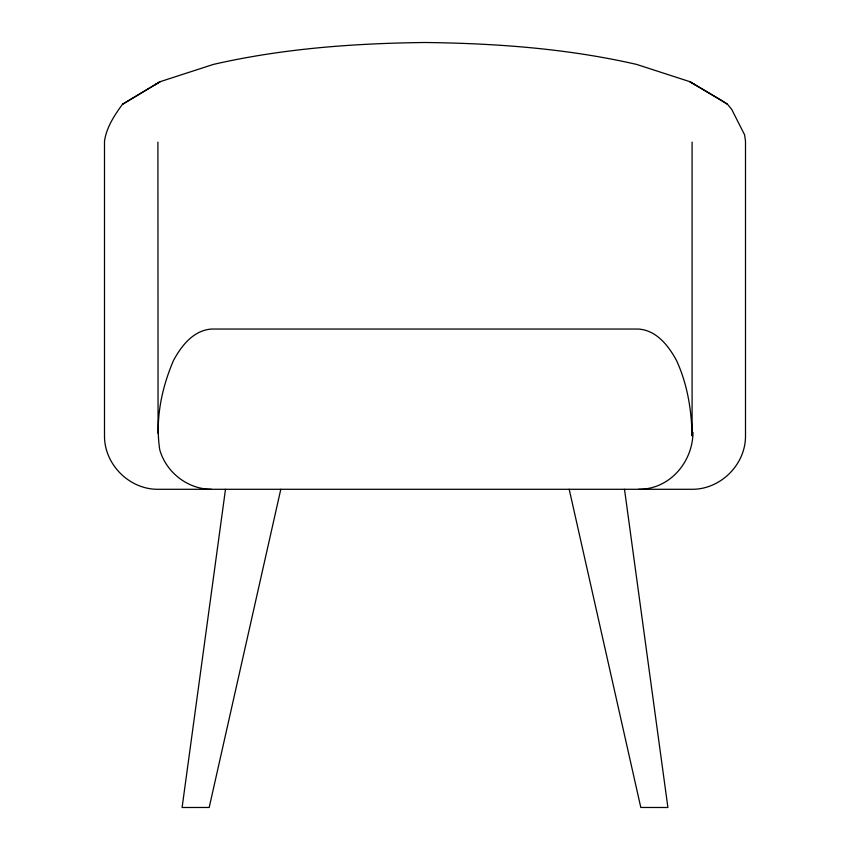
<?xml version="1.0" encoding="UTF-8"?>
<svg xmlns="http://www.w3.org/2000/svg" width="850" height="850" viewBox="0 0 850 850"><rect width="100%" height="100%" fill="white"/><g stroke="black" fill="none" stroke-linecap="round" stroke-linejoin="round"><path stroke-width="1.27" d="M225.494 489.292L182.102 807.5L209.196 807.468L280.797 489.292M692.994 432.438C692.686 462.188 669.683 489.473 638.669 489.292M122.527 104.263C114.463 115.122 106.388 127.606 104.497 141.238L104.497 435.88C104.316 464.472 129.327 489.473 157.909 489.292L692.091 489.292C720.673 489.473 745.684 464.472 745.503 435.88L745.503 141.238L744.589 134.799L731.616 109.214L727.472 104.263L722.075 100.608L689.881 81.685L636.554 64.398C567.184 48.492 496.017 43.339 425 42.5C353.983 43.339 282.816 48.492 213.446 64.398L160.119 81.685L122.527 104.263L160.119 81.685L154.849 84.862M211.331 489.292C187.627 489.26 166.133 472.334 159.736 449.703C155.146 419.486 161.564 388.184 173.559 360.336C181.613 345.621 193.301 330.501 211.331 329.046L638.669 329.046C656.699 330.501 668.387 345.621 676.441 360.336C687.395 383.998 691.56 409.976 692.091 435.88L692.091 142.109M727.472 104.263L689.881 81.685L695.151 84.862M569.202 489.292L640.804 807.468L667.898 807.5L624.506 489.292M158.068 433.543L157.909 142.109"/></g></svg>
